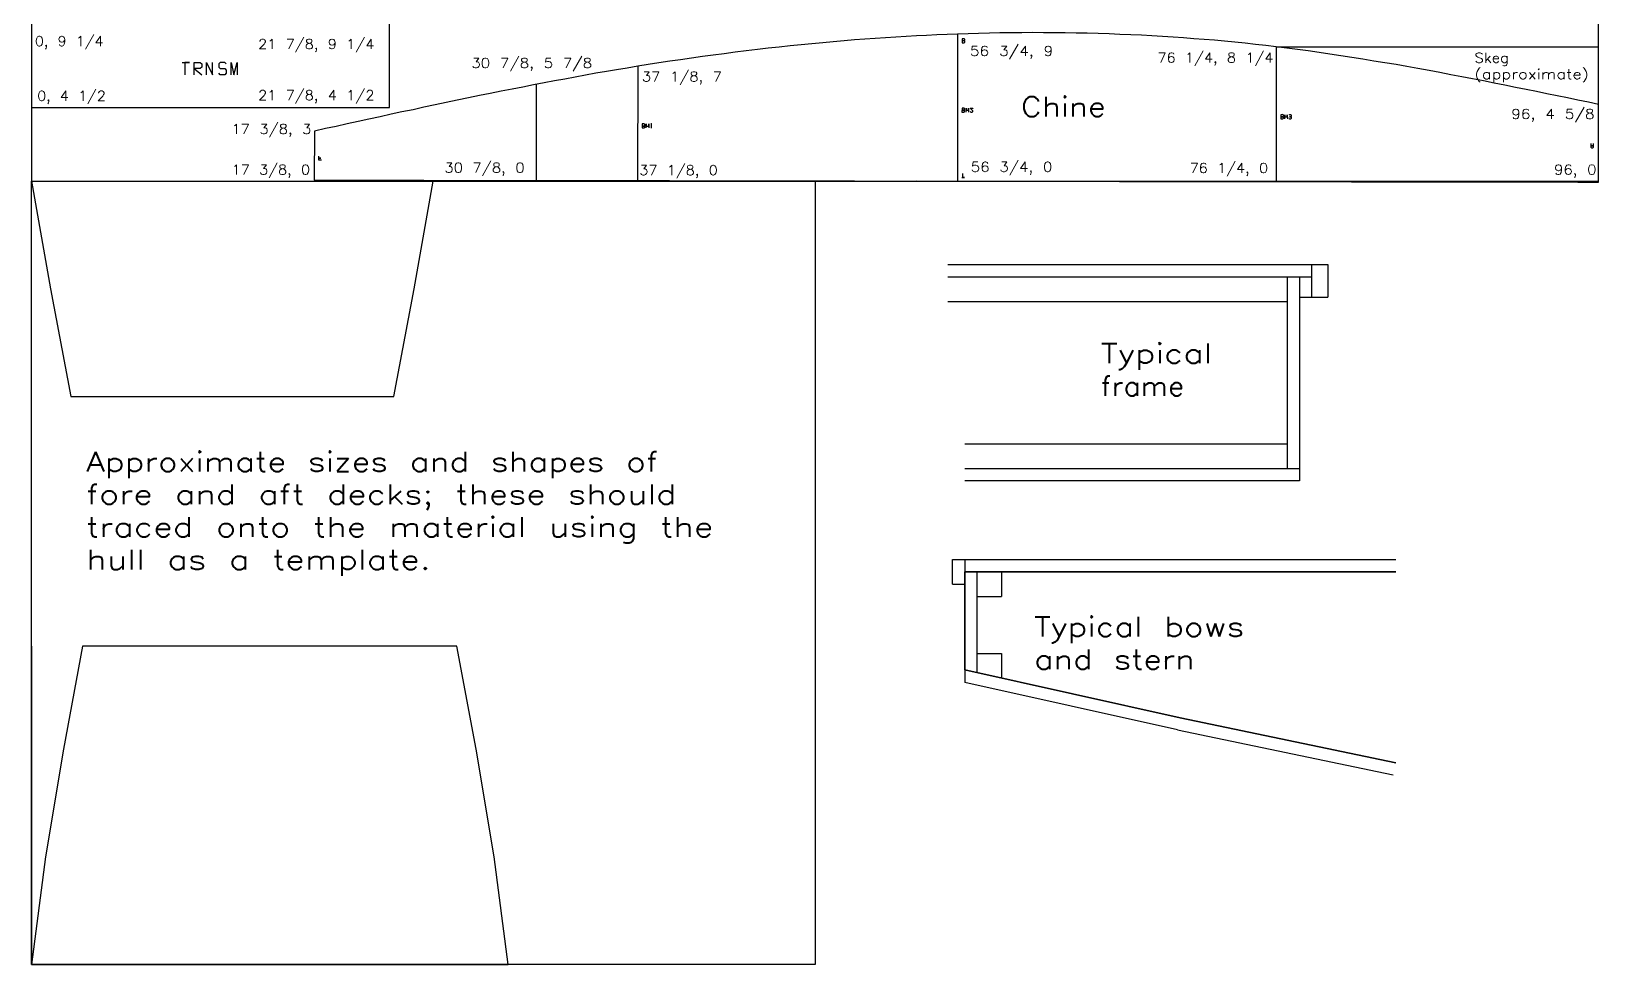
# Model space of a CAD drawing. Extents: x -22 to 125, y -48 to 124.
# Drawn here: x -20.8 to 75.2, y -48.1 to 9 of the extents above; entities that cross this region are included whole.
import ezdxf
from ezdxf.enums import TextEntityAlignment as Align

# ---------------------------------------------------------------- set-up
doc = ezdxf.new("R2010")
doc.units = 0
doc.layers.get('0').update_dxf_attribs({"linetype": 'CONTINUOUS'})
doc.styles.get("Standard").update_dxf_attribs({"font": 'TXT.SHX'})

msp = doc.modelspace()

# ---------------------------------------------------------------- linework, layer by layer
for p, q in [((1.15, 4.36), (1.15, 10.36)), ((-20.78, 9.11), (-20.78, 4.36)), ((31.54, 8.64), (30.91, 8.59)), ((32.17, 8.68), (31.54, 8.64)), ((32.8, 8.71), (32.17, 8.68)), ((33.43, 8.75), (32.8, 8.71)), ((34.05, 8.78), (33.43, 8.75)), ((34.68, 8.81), (34.05, 8.78)), ((35.31, 8.84), (34.68, 8.81)), ((35.95, 8.86), (35.31, 8.84)), ((35.95, 8.86), (35.94, -0.14)), ((36.6, 8.88), (35.95, 8.86)), ((35.95, 8.86), (35.95, 8.86)), ((35.95, 8.86), (35.95, 8.86)), ((37.24, 8.9), (36.6, 8.88)), ((37.9, 8.91), (37.24, 8.9)), ((38.55, 8.93), (37.9, 8.91)), ((39.21, 8.94), (38.55, 8.93)), ((39.88, 8.94), (39.21, 8.94)), ((40.55, 8.95), (39.88, 8.94)), ((41.22, 8.94), (40.55, 8.95)), ((41.88, 8.94), (41.22, 8.94)), ((42.55, 8.94), (41.88, 8.94)), ((43.22, 8.92), (42.55, 8.94)), ((42.55, 8.94), (42.55, 8.94)), ((42.55, 8.94), (42.55, 8.94)), ((43.89, 8.91), (43.22, 8.92)), ((44.56, 8.89), (43.89, 8.91)), ((45.23, 8.87), (44.56, 8.89)), ((45.89, 8.84), (45.23, 8.87)), ((46.56, 8.82), (45.89, 8.84)), ((47.21, 8.79), (46.56, 8.82)), ((47.86, 8.75), (47.21, 8.79)), ((48.51, 8.72), (47.86, 8.75)), ((49.16, 8.67), (48.51, 8.72)), ((49.8, 8.63), (49.16, 8.67)), ((49.16, 8.67), (49.16, 8.67)), ((49.16, 8.67), (49.16, 8.67)), ((22.34, 7.75), (21.66, 7.66)), ((23.01, 7.83), (22.34, 7.75)), ((23.69, 7.92), (23.01, 7.83)), ((23.01, 7.83), (23.01, 7.83)), ((23.01, 7.83), (23.01, 7.83)), ((24.36, 7.99), (23.69, 7.92)), ((25.03, 8.07), (24.36, 7.99)), ((25.7, 8.14), (25.03, 8.07)), ((26.37, 8.2), (25.7, 8.14)), ((27.03, 8.27), (26.37, 8.2)), ((27.69, 8.33), (27.03, 8.27)), ((28.34, 8.39), (27.69, 8.33)), ((29, 8.45), (28.34, 8.39)), ((29.64, 8.5), (29, 8.45)), ((30.28, 8.55), (29.64, 8.5)), ((29.64, 8.5), (29.64, 8.5)), ((29.64, 8.5), (29.64, 8.5)), ((30.91, 8.59), (30.28, 8.55)), ((36.23, 8.58), (36.23, 8.33)), ((36.36, 8.58), (36.23, 8.58)), ((36.36, 8.45), (36.23, 8.46)), ((36.23, 8.46), (36.36, 8.45)), ((36.23, 8.33), (36.36, 8.33)), ((36.39, 8.55), (36.36, 8.58)), ((36.36, 8.45), (36.39, 8.48)), ((36.39, 8.42), (36.36, 8.45)), ((36.36, 8.33), (36.39, 8.36)), ((36.39, 8.48), (36.39, 8.55)), ((36.39, 8.36), (36.39, 8.42)), ((50.43, 8.58), (49.8, 8.63)), ((51.06, 8.53), (50.43, 8.58)), ((51.68, 8.48), (51.06, 8.53)), ((52.31, 8.42), (51.68, 8.48)), ((52.94, 8.36), (52.31, 8.42)), ((53.57, 8.3), (52.94, 8.36)), ((54.2, 8.23), (53.57, 8.3)), ((54.83, 8.16), (54.2, 8.23)), ((55.47, 8.08), (54.83, 8.16)), ((55.47, 8.08), (55.46, -0.17)), ((56.12, 8), (55.47, 8.08)), ((55.47, 8.08), (55.47, 8.08)), ((55.47, 8.08), (55.47, 8.08)), ((56.77, 7.92), (56.12, 8)), ((57.43, 7.83), (56.77, 7.92)), ((58.1, 7.74), (57.43, 7.83)), ((58.76, 7.64), (58.1, 7.74)), ((-11.55, 7.12), (-11.09, 7.12)), ((-11.09, 7.12), (-11.37, 7.12)), ((-11.37, 7.12), (-11.37, 6.37)), ((-10.8, 6.37), (-10.8, 7.12)), ((-10.8, 7.12), (-10.43, 7.12)), ((-10.43, 6.75), (-10.8, 6.75)), ((-10.8, 6.75), (-10.34, 6.37)), ((-10.43, 7.12), (-10.34, 7.03)), ((-10.34, 6.84), (-10.43, 6.75)), ((-10.34, 7.03), (-10.34, 6.84)), ((-10.05, 6.37), (-10.05, 7.12)), ((-10.05, 7.12), (-9.68, 6.37)), ((-9.68, 6.37), (-9.68, 7.12)), ((-9.21, 7.12), (-9.3, 7.03)), ((-9.3, 7.03), (-9.3, 6.84)), ((-9.3, 6.84), (-9.21, 6.75)), ((-8.93, 7.12), (-9.21, 7.12)), ((-9.21, 6.75), (-8.93, 6.75)), ((-8.84, 7.03), (-8.93, 7.12)), ((-8.93, 6.75), (-8.84, 6.65)), ((-8.55, 6.37), (-8.55, 7.12)), ((-8.55, 7.12), (-8.37, 6.37)), ((-8.37, 6.37), (-8.18, 7.12)), ((-8.18, 7.12), (-8.18, 6.37)), ((15.71, 6.78), (15.07, 6.68)), ((16.36, 6.89), (15.71, 6.78)), ((16.36, 6.89), (16.35, -0.11)), ((17.01, 6.99), (16.36, 6.89)), ((16.36, 6.89), (16.36, 6.89)), ((16.36, 6.89), (16.36, 6.89)), ((17.66, 7.1), (17.01, 6.99)), ((18.32, 7.2), (17.66, 7.1)), ((18.98, 7.29), (18.32, 7.2)), ((19.65, 7.39), (18.98, 7.29)), ((20.32, 7.48), (19.65, 7.39)), ((20.99, 7.57), (20.32, 7.48)), ((21.66, 7.66), (20.99, 7.57)), ((59.43, 7.54), (58.76, 7.64)), ((60.1, 7.43), (59.43, 7.54)), ((60.77, 7.33), (60.1, 7.43)), ((61.45, 7.21), (60.77, 7.33)), ((62.12, 7.1), (61.45, 7.21)), ((62.81, 6.99), (62.12, 7.1)), ((62.12, 7.1), (62.12, 7.1)), ((62.12, 7.1), (62.12, 7.1)), ((63.48, 6.87), (62.81, 6.99)), ((64.15, 6.75), (63.48, 6.87)), ((64.83, 6.63), (64.15, 6.75)), ((-9.21, 6.37), (-9.3, 6.46)), ((-8.93, 6.37), (-9.21, 6.37)), ((-8.84, 6.46), (-8.93, 6.37)), ((-8.84, 6.65), (-8.84, 6.46)), ((10.63, 5.87), (9.98, 5.75)), ((11.27, 5.99), (10.63, 5.87)), ((11.9, 6.11), (11.27, 5.99)), ((12.54, 6.23), (11.9, 6.11)), ((13.17, 6.34), (12.54, 6.23)), ((13.8, 6.46), (13.17, 6.34)), ((14.44, 6.57), (13.8, 6.46)), ((15.07, 6.68), (14.44, 6.57)), ((65.5, 6.5), (64.83, 6.63)), ((66.17, 6.37), (65.5, 6.5)), ((66.83, 6.25), (66.17, 6.37)), ((67.5, 6.12), (66.83, 6.25)), ((68.16, 5.99), (67.5, 6.12)), ((68.82, 5.86), (68.16, 5.99)), ((69.47, 5.73), (68.82, 5.86)), ((68.82, 5.86), (68.82, 5.86)), ((68.82, 5.86), (68.82, 5.86)), ((5.3, 4.81), (4.63, 4.67)), ((5.99, 4.95), (5.3, 4.81)), ((6.66, 5.09), (5.99, 4.95)), ((7.33, 5.23), (6.66, 5.09)), ((8, 5.36), (7.33, 5.23)), ((8.67, 5.49), (8, 5.36)), ((9.32, 5.62), (8.67, 5.49)), ((9.98, 5.75), (9.32, 5.62)), ((9.98, 5.75), (9.98, 5.75)), ((9.98, 5.75), (9.98, 5.75)), ((70.12, 5.6), (69.47, 5.73)), ((70.77, 5.47), (70.12, 5.6)), ((71.41, 5.34), (70.77, 5.47)), ((72.05, 5.21), (71.41, 5.34)), ((72.68, 5.08), (72.05, 5.21)), ((73.32, 4.95), (72.68, 5.08)), ((73.95, 4.82), (73.32, 4.95)), ((74.59, 4.69), (73.95, 4.82)), ((-20.78, 4.36), (-9.81, 4.36)), ((-9.81, 4.36), (1.15, 4.36)), ((1.25, 3.95), (0.58, 3.8)), ((1.92, 4.09), (1.25, 3.95)), ((2.6, 4.23), (1.92, 4.09)), ((3.27, 4.38), (2.6, 4.23)), ((3.95, 4.52), (3.27, 4.38)), ((3.27, 4.38), (3.27, 4.38)), ((3.27, 4.38), (3.27, 4.38)), ((4.63, 4.67), (3.95, 4.52)), ((36.23, 4.33), (36.22, 4.08)), ((36.22, 4.08), (36.35, 4.08)), ((36.35, 4.33), (36.23, 4.33)), ((36.35, 4.2), (36.23, 4.21)), ((36.23, 4.21), (36.35, 4.2)), ((36.38, 4.3), (36.35, 4.33)), ((36.35, 4.2), (36.38, 4.23)), ((36.38, 4.17), (36.35, 4.2)), ((36.35, 4.08), (36.38, 4.11)), ((36.38, 4.23), (36.38, 4.3)), ((36.38, 4.11), (36.38, 4.17)), ((36.48, 4.08), (36.48, 4.33)), ((36.48, 4.33), (36.48, 4.2)), ((36.48, 4.2), (36.63, 4.2)), ((36.63, 4.2), (36.63, 4.33)), ((36.63, 4.33), (36.63, 4.07)), ((36.85, 4.2), (36.72, 4.33)), ((36.72, 4.33), (36.88, 4.33)), ((36.72, 4.11), (36.76, 4.08)), ((36.76, 4.08), (36.85, 4.08)), ((36.88, 4.17), (36.85, 4.2)), ((36.85, 4.08), (36.88, 4.11)), ((36.88, 4.33), (36.88, 4.3)), ((36.88, 4.11), (36.88, 4.17)), ((55.87, 3.93), (55.75, 3.92)), ((55.75, 3.92), (55.75, 3.68)), ((55.91, 3.9), (55.87, 3.93)), ((55.91, 3.83), (55.91, 3.9)), ((56, 3.68), (56, 3.92)), ((56, 3.92), (56, 3.8)), ((56.15, 3.8), (56.15, 3.92)), ((56.15, 3.92), (56.16, 3.68)), ((56.28, 3.92), (56.25, 3.89)), ((56.37, 3.92), (56.28, 3.92)), ((56.4, 3.89), (56.37, 3.92)), ((56.41, 3.83), (56.4, 3.89)), ((75.22, 4.55), (74.59, 4.69)), ((75.22, -0.2), (75.22, 4.55)), ((75.22, 4.55), (75.22, 4.55)), ((-3.44, 2.92), (-3.45, -0.08)), ((-3.44, 2.92), (-3.45, -0.08)), ((-2.77, 3.07), (-3.44, 2.92)), ((-3.44, 2.92), (-3.44, 2.92)), ((-2.11, 3.21), (-2.77, 3.07)), ((-1.43, 3.36), (-2.11, 3.21)), ((-0.76, 3.51), (-1.43, 3.36)), ((-0.1, 3.65), (-0.76, 3.51)), ((0.58, 3.8), (-0.1, 3.65)), ((16.63, 3.36), (16.63, 3.11)), ((16.76, 3.36), (16.63, 3.36)), ((16.76, 3.23), (16.63, 3.23)), ((16.63, 3.23), (16.76, 3.23)), ((16.63, 3.11), (16.76, 3.11)), ((16.79, 3.32), (16.76, 3.36)), ((16.76, 3.23), (16.79, 3.26)), ((16.79, 3.2), (16.76, 3.23)), ((16.76, 3.11), (16.79, 3.14)), ((16.79, 3.26), (16.79, 3.32)), ((16.79, 3.14), (16.79, 3.2)), ((16.88, 3.11), (16.88, 3.36)), ((16.88, 3.36), (16.88, 3.23)), ((16.88, 3.23), (17.04, 3.23)), ((17.04, 3.23), (17.04, 3.36)), ((17.04, 3.36), (17.04, 3.11)), ((17.2, 3.36), (17.16, 3.36)), ((17.16, 3.36), (17.23, 3.36)), ((17.16, 3.14), (17.2, 3.11)), ((17.2, 3.11), (17.2, 3.36)), ((55.87, 3.8), (55.75, 3.8)), ((55.75, 3.8), (55.87, 3.8)), ((55.75, 3.68), (55.87, 3.68)), ((55.87, 3.8), (55.91, 3.83)), ((55.91, 3.77), (55.87, 3.8)), ((55.87, 3.68), (55.91, 3.71)), ((55.91, 3.71), (55.91, 3.77)), ((56, 3.8), (56.15, 3.8)), ((56.25, 3.7), (56.28, 3.67)), ((56.37, 3.8), (56.28, 3.8)), ((56.28, 3.8), (56.37, 3.8)), ((56.28, 3.67), (56.37, 3.68)), ((56.37, 3.8), (56.41, 3.83)), ((56.41, 3.77), (56.37, 3.8)), ((56.37, 3.68), (56.41, 3.71)), ((56.41, 3.71), (56.41, 3.77)), ((74.75, 2.15), (74.75, 1.93)), ((74.91, 2.02), (74.75, 2.02)), ((74.75, 2.02), (74.91, 2.02)), ((74.75, 1.93), (74.78, 1.9)), ((74.87, 1.9), (74.91, 1.93)), ((74.91, 2.02), (74.91, 2.15)), ((74.91, 1.93), (74.91, 2.02)), ((-3.17, 1.26), (-3.17, 1.39)), ((-3.17, 1.14), (-3.17, 1.26)), ((-3.17, 1.26), (-3.04, 1.26)), ((-3.04, 1.26), (-3.17, 1.26)), ((-3.01, 1.14), (-3.17, 1.14)), ((74.78, 1.9), (74.87, 1.9)), ((36.22, 0.08), (36.38, 0.08)), ((36.28, 0.08), (36.28, 0.33)), ((36.38, 0.08), (36.28, 0.08)), ((-20.78, -0.14), (-19.61, -6.74)), ((-3.45, -0.08), (-3.45, -0.08)), ((-3.45, -0.08), (-2.78, -0.08)), ((-2.78, -0.08), (-2.11, -0.09)), ((-2.11, -0.09), (-1.44, -0.09)), ((-1.44, -0.09), (-0.77, -0.09)), ((-0.77, -0.09), (-0.1, -0.09)), ((-0.1, -0.09), (0.57, -0.09)), ((0.57, -0.09), (1.24, -0.09)), ((1.24, -0.09), (1.91, -0.09)), ((1.91, -0.09), (2.59, -0.09)), ((2.59, -0.09), (3.26, -0.09)), ((2.67, -6.74), (3.83, -0.14)), ((3.26, -0.09), (3.26, -0.09)), ((3.26, -0.09), (3.26, -0.09)), ((3.26, -0.09), (3.94, -0.1)), ((3.94, -0.1), (4.62, -0.1)), ((4.62, -0.1), (5.3, -0.1)), ((5.3, -0.1), (5.97, -0.1)), ((5.97, -0.1), (6.65, -0.1)), ((6.65, -0.1), (7.32, -0.1)), ((7.32, -0.1), (7.99, -0.1)), ((7.99, -0.1), (8.66, -0.1)), ((8.66, -0.1), (9.31, -0.1)), ((9.31, -0.1), (9.97, -0.1)), ((9.97, -0.1), (9.97, -0.1)), ((9.97, -0.1), (9.97, -0.1)), ((9.97, -0.1), (10.62, -0.1)), ((10.62, -0.1), (11.26, -0.1)), ((11.26, -0.1), (11.89, -0.1)), ((11.89, -0.1), (12.53, -0.1)), ((12.53, -0.1), (13.16, -0.1)), ((13.16, -0.1), (13.79, -0.11)), ((13.79, -0.11), (14.43, -0.11)), ((14.43, -0.11), (15.06, -0.11)), ((15.06, -0.11), (15.7, -0.11)), ((15.7, -0.11), (16.35, -0.11)), ((16.35, -0.11), (16.35, -0.11)), ((16.35, -0.11), (16.35, -0.11)), ((16.35, -0.11), (17, -0.11)), ((17, -0.11), (17.65, -0.11)), ((17.65, -0.11), (18.31, -0.11)), ((18.31, -0.11), (18.97, -0.12)), ((18.97, -0.12), (19.64, -0.12)), ((19.64, -0.12), (20.31, -0.12)), ((20.31, -0.12), (20.98, -0.12)), ((20.98, -0.12), (21.65, -0.12)), ((21.65, -0.12), (22.32, -0.12)), ((22.32, -0.12), (23, -0.12)), ((23, -0.12), (23, -0.12)), ((23, -0.12), (23, -0.12)), ((23, -0.12), (23.68, -0.12)), ((23.68, -0.12), (24.35, -0.12)), ((24.35, -0.12), (25.02, -0.12)), ((25.02, -0.12), (25.69, -0.13)), ((25.69, -0.13), (26.36, -0.13)), ((26.36, -0.13), (27.02, -0.13)), ((27.02, -0.13), (27.68, -0.13)), ((27.68, -0.13), (28.33, -0.13)), ((28.33, -0.13), (28.98, -0.13)), ((28.98, -0.13), (29.63, -0.13)), ((29.63, -0.13), (29.63, -0.13)), ((29.63, -0.13), (29.63, -0.13)), ((29.63, -0.13), (30.27, -0.14)), ((30.27, -0.14), (30.9, -0.14)), ((30.9, -0.14), (31.53, -0.14)), ((31.53, -0.14), (32.16, -0.14)), ((32.16, -0.14), (32.79, -0.14)), ((32.79, -0.14), (33.41, -0.13)), ((33.41, -0.13), (34.04, -0.14)), ((34.04, -0.14), (34.67, -0.14)), ((34.67, -0.14), (35.3, -0.14)), ((35.3, -0.14), (35.94, -0.14)), ((35.94, -0.14), (35.94, -0.14)), ((35.94, -0.14), (35.94, -0.14)), ((35.94, -0.14), (36.58, -0.14)), ((36.58, -0.14), (37.23, -0.14)), ((37.23, -0.14), (37.89, -0.14)), ((37.89, -0.14), (38.54, -0.14)), ((38.54, -0.14), (39.2, -0.15)), ((39.2, -0.15), (39.87, -0.15)), ((39.87, -0.15), (40.53, -0.15)), ((40.53, -0.15), (41.2, -0.15)), ((41.2, -0.15), (41.87, -0.15)), ((41.87, -0.15), (42.54, -0.15)), ((42.54, -0.15), (42.54, -0.15)), ((42.54, -0.15), (42.54, -0.15)), ((42.54, -0.15), (43.21, -0.15)), ((43.21, -0.15), (43.88, -0.15)), ((43.88, -0.15), (44.55, -0.15)), ((44.55, -0.15), (45.22, -0.15)), ((45.22, -0.15), (45.88, -0.16)), ((45.88, -0.16), (46.54, -0.16)), ((46.54, -0.16), (47.2, -0.16)), ((47.2, -0.16), (47.85, -0.16)), ((47.85, -0.16), (48.5, -0.16)), ((48.5, -0.16), (49.14, -0.16)), ((49.14, -0.16), (49.14, -0.16)), ((49.14, -0.16), (49.14, -0.16)), ((49.14, -0.16), (49.78, -0.16)), ((49.78, -0.16), (50.41, -0.16)), ((50.41, -0.16), (51.04, -0.17)), ((51.04, -0.17), (51.67, -0.16)), ((51.67, -0.16), (52.3, -0.16)), ((52.3, -0.16), (52.92, -0.16)), ((52.92, -0.16), (53.55, -0.16)), ((53.55, -0.16), (54.18, -0.16)), ((54.18, -0.16), (54.82, -0.17)), ((54.82, -0.17), (55.46, -0.17)), ((55.46, -0.17), (55.46, -0.17)), ((55.46, -0.17), (55.46, -0.17)), ((55.46, -0.17), (56.11, -0.17)), ((56.11, -0.17), (56.76, -0.17)), ((56.76, -0.17), (57.42, -0.17)), ((57.42, -0.17), (58.08, -0.17)), ((58.08, -0.17), (58.75, -0.17)), ((58.75, -0.17), (59.42, -0.17)), ((59.42, -0.17), (60.09, -0.18)), ((60.09, -0.18), (60.76, -0.18)), ((60.76, -0.18), (61.44, -0.18)), ((61.44, -0.18), (62.12, -0.18)), ((62.12, -0.18), (62.12, -0.18)), ((62.12, -0.18), (62.12, -0.18)), ((62.12, -0.18), (62.79, -0.18)), ((62.79, -0.18), (63.47, -0.18)), ((63.47, -0.18), (64.14, -0.18)), ((64.14, -0.18), (64.82, -0.18)), ((64.82, -0.18), (65.49, -0.19)), ((65.49, -0.19), (66.16, -0.19)), ((66.16, -0.19), (66.83, -0.18)), ((66.83, -0.18), (67.49, -0.18)), ((67.49, -0.18), (68.15, -0.19)), ((68.15, -0.19), (68.81, -0.19)), ((68.81, -0.19), (68.81, -0.19)), ((68.81, -0.19), (68.81, -0.19)), ((68.81, -0.19), (69.46, -0.19)), ((69.46, -0.19), (70.11, -0.19)), ((70.11, -0.19), (70.76, -0.19)), ((70.76, -0.19), (71.4, -0.19)), ((71.4, -0.19), (72.04, -0.19)), ((72.04, -0.19), (72.68, -0.19)), ((72.68, -0.19), (73.31, -0.19)), ((73.31, -0.19), (73.95, -0.2)), ((73.95, -0.2), (74.58, -0.2)), ((74.58, -0.2), (75.22, -0.2)), ((75.22, -0.2), (75.22, -0.2)), ((-19.61, -6.74), (-18.37, -13.34)), ((1.43, -13.34), (2.67, -6.74)), ((-18.37, -13.34), (1.43, -13.34)), ((36.39, -23.33), (36.39, -30.85)), ((36.39, -30.08), (36.39, -24.08)), ((36.39, -24.08), (49.59, -24.08)), ((49.59, -24.08), (36.39, -24.08)), ((36.39, -24.08), (36.39, -24.08)), ((49.59, -24.08), (62.79, -24.08)), ((62.79, -24.08), (49.59, -24.08)), ((-17.64, -28.64), (-18.82, -34.94)), ((5.29, -28.64), (-17.64, -28.64)), ((6.46, -34.94), (5.29, -28.64)), ((36.39, -30.08), (36.39, -30.08)), ((36.39, -30.08), (49.59, -33.02)), ((49.59, -33.02), (36.39, -30.08)), ((36.39, -30.08), (36.39, -30.08)), ((49.59, -33.02), (62.79, -35.78)), ((62.79, -35.78), (49.59, -33.02)), ((-18.82, -34.94), (-19.92, -41.54)), ((7.57, -41.54), (6.46, -34.94)), ((-19.92, -41.54), (-20.78, -48.14)), ((8.42, -48.14), (7.57, -41.54)), ((8.42, -48.14), (-20.78, -48.14))]:
    msp.add_line(p, q)
at = {"color": 7, "linetype": 'CONTINUOUS'}
for p, q in [((75.22, -0.08), (75.22, 8.95)), ((55.46, 8.08), (75.22, 8.08)), ((10.14, 5.78), (10.14, -0.11)), ((-20.78, -0.14), (3.83, -0.14)), ((-20.78, -13.34), (-20.78, -0.14)), ((-20.78, -0.14), (5.22, -0.14)), ((35.35, -5.26), (58.64, -5.26)), ((57.64, -5.26), (57.64, -7.26)), ((58.64, -5.26), (58.64, -7.26)), ((35.35, -6.01), (57.64, -6.01)), ((56.14, -6.01), (56.14, -17.76)), ((56.89, -6.01), (56.89, -18.51)), ((35.35, -7.51), (56.14, -7.51)), ((56.89, -7.26), (58.64, -7.26)), ((56.14, -16.26), (36.39, -16.26)), ((56.89, -17.76), (36.39, -17.76)), ((56.89, -18.51), (36.39, -18.51)), ((35.64, -23.33), (49.59, -23.33)), ((35.64, -24.83), (35.64, -23.33)), ((49.59, -23.33), (62.79, -23.33)), ((35.64, -24.83), (36.39, -24.83)), ((37.14, -24.08), (37.14, -30.25)), ((38.64, -24.08), (38.64, -25.58)), ((37.14, -25.58), (38.64, -25.58)), ((-20.78, -28.64), (-20.78, -48.14)), ((5.29, -28.64), (-17.64, -28.64)), ((37.14, -29.08), (38.64, -29.08)), ((38.64, -29.08), (38.64, -30.58)), ((49.43, -33.76), (36.39, -30.85)), ((49.43, -33.76), (62.63, -36.52)), ((-20.78, -48.14), (8.42, -48.14))]:
    msp.add_line(p, q, dxfattribs=at)
for points in [[(-20.78, -0.14), (75.22, -0.14), (75.22, 47.86), (-20.78, 47.86)], [(-20.78, -0.14), (27.22, -0.14), (27.22, -48.14), (-20.78, -48.14)]]:
    msp.add_lwpolyline(points, close=True, dxfattribs=at)

# ---------------------------------------------------------------- texts
for s, height, p, p2 in [('0, 9 1/4', 0.6, (-20.56, 8.13), (-16.36, 8.13)), ('21 7/8, 9 1/4 ', 0.6, (-6.89, 7.95), (0.81, 7.95)), ('56 3/4, 9', 0.6, (36.71, 7.53), (41.81, 7.53)), ('76 1/4, 8 1/4', 0.6, (48.2, 7.12), (55.3, 7.12)), ('Skeg ', 0.6, (67.62, 7.11), (70.31, 7.11)), ('30 7/8, 5 7/8 ', 0.6, (6.17, 6.79), (14.17, 6.79)), ('(approximate)', 0.6, (67.62, 6.11), (74.62, 6.11)), ('37 1/8, 7', 0.6, (16.62, 5.96), (21.52, 5.96)), ('0, 4 1/2', 0.6, (-20.42, 4.78), (-16.22, 4.78)), ('21 7/8, 4 1/2 ', 0.6, (-6.89, 4.82), (0.81, 4.82)), ('Chine', 1.2, (39.83, 3.82), (45.03, 3.82)), ('96, 4 5/8', 0.6, (69.87, 3.67), (74.97, 3.67)), ('17 3/8, 3', 0.6, (-8.53, 2.75), (-3.63, 2.75)), ('17 3/8, 0', 0.6, (-8.51, 0.26), (-3.71, 0.26)), ('30 7/8, 0 ', 0.6, (4.52, 0.38), (10.02, 0.38)), ('56 3/4, 0', 0.6, (36.76, 0.43), (41.76, 0.43)), ('76 1/4, 0', 0.6, (50.17, 0.36), (54.97, 0.36)), ('37 1/8, 0', 0.6, (16.46, 0.23), (21.26, 0.23)), ('96, 0', 0.6, (72.49, 0.26), (75.09, 0.26)), ('Typical ', 1.2, (44.72, -11.3), (52.92, -11.3)), ('frame', 1.2, (44.72, -13.3), (49.84, -13.3)), ('Approximate sizes and shapes of ', 1.2, (-17.43, -17.93), (18.96, -17.93)), ('fore and aft decks; these should ', 1.2, (-17.43, -19.93), (20.1, -19.93)), ('traced onto the material using the ', 1.2, (-17.43, -21.93), (22.37, -21.93)), ('hull as a template.  ', 1.2, (-17.43, -23.93), (6.45, -23.93)), ('Typical bows ', 1.2, (40.64, -28.04), (54.84, -28.04)), ('and stern', 1.2, (40.64, -30.04), (50.47, -30.04))]:
    msp.add_text(s, height=height, dxfattribs=at).set_placement(p, p2, align=Align.FIT)

doc.saveas('drawing.dxf')
